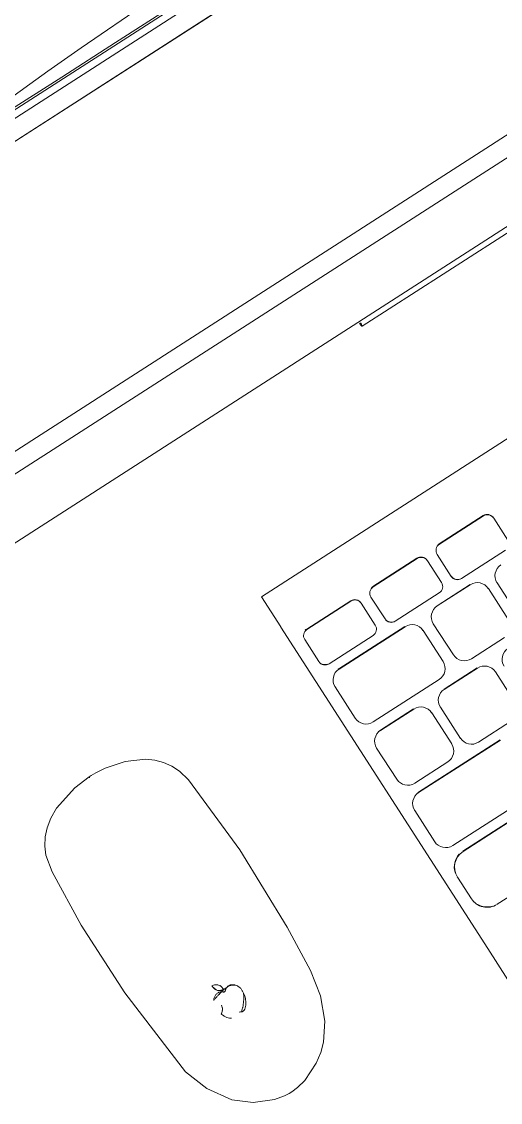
# Model space of a CAD drawing. Header units: metres. Extents: x -71 to 881, y -503 to 661.
# Drawn here: x 190.1365 to 190.2648, y 525.5298 to 525.8195 of the extents above; entities that cross this region are included whole.
import ezdxf

# ---------------------------------------------------------------- set-up
doc = ezdxf.new("R2010")
doc.units = ezdxf.units.M
doc.layers.add('07. Mobiliário', color=51, linetype='Continuous', lineweight=5)

msp = doc.modelspace()

# ---------------------------------------------------------------- linework, layer by layer
at = {"layer": '07. Mobiliário', "lineweight": 5}
for p, q in [((190.43657, 525.99012), (190.05979, 525.74776)), ((190.06083, 525.74613), (190.43762, 525.98849)), ((190.06363, 525.74178), (190.44042, 525.98414)), ((190.44042, 525.98414), (190.06363, 525.74178)), ((190.51466, 525.94265), (190.0706, 525.65701)), ((190.0706, 525.65701), (190.51466, 525.94265)), ((190.49504, 525.93619), (190.08462, 525.67219)), ((190.08462, 525.67219), (190.49504, 525.93619)), ((190.48942, 525.90795), (190.11264, 525.66559)), ((190.37592, 525.83321), (190.22772, 525.73788)), ((190.20076, 525.66538), (190.45307, 525.82768)), ((190.26019, 525.68711), (190.24842, 525.67953)), ((190.24847, 525.67945), (190.26024, 525.68702)), ((190.263, 525.68643), (190.26678, 525.68056)), ((190.26617, 525.67781), (190.2544, 525.67023)), ((190.24244, 525.67569), (190.23066, 525.66811)), ((190.23072, 525.66803), (190.24249, 525.6756)), ((190.24525, 525.67502), (190.24903, 525.66914)), ((190.25164, 525.67082), (190.24786, 525.6767)), ((190.25669, 525.66868), (190.24782, 525.66297)), ((190.24787, 525.66289), (190.25674, 525.66859)), ((190.2639, 525.66912), (190.26384, 525.6692)), ((190.26929, 525.66074), (190.2639, 525.66912)), ((190.20078, 525.66536), (190.20599, 525.65726)), ((190.23389, 525.6594), (190.23011, 525.66528)), ((190.24842, 525.66639), (190.23664, 525.65881)), ((190.26151, 525.66765), (190.26157, 525.66757)), ((190.26157, 525.66757), (190.26693, 525.65922)), ((190.22468, 525.66427), (190.21291, 525.65669)), ((190.21296, 525.65661), (190.22474, 525.66418)), ((190.22749, 525.6636), (190.23128, 525.65772)), ((190.20599, 525.65725), (190.26142, 525.57108)), ((190.23919, 525.65743), (190.22149, 525.64604)), ((190.22155, 525.64596), (190.23925, 525.65734)), ((190.24682, 525.65814), (190.24677, 525.65822)), ((190.25221, 525.64976), (190.24682, 525.65814)), ((190.21614, 525.64798), (190.21236, 525.65386)), ((190.23067, 525.65497), (190.21889, 525.64739)), ((190.24401, 525.6564), (190.24407, 525.65632)), ((190.24407, 525.65632), (190.24944, 525.64797)), ((190.26587, 525.65441), (190.25704, 525.64873)), ((190.25858, 525.64632), (190.24971, 525.64062)), ((190.24977, 525.64054), (190.25864, 525.64624)), ((190.26341, 525.6453), (190.26346, 525.64521)), ((190.26346, 525.64521), (190.26883, 525.63687)), ((190.24837, 525.64316), (190.23071, 525.6318)), ((190.22049, 525.64121), (190.22044, 525.64129)), ((190.22589, 525.63282), (190.22049, 525.64121)), ((190.24151, 525.63534), (190.23264, 525.62964)), ((190.2327, 525.62955), (190.24156, 525.63526)), ((190.24633, 525.63431), (190.24639, 525.63423)), ((190.24639, 525.63423), (190.25175, 525.62589)), ((190.24872, 525.63578), (190.24866, 525.63587)), ((190.25411, 525.6274), (190.24872, 525.63578)), ((190.26776, 525.63206), (190.25893, 525.62638)), ((190.23164, 525.6248), (190.23159, 525.62489)), ((190.23703, 525.61642), (190.23164, 525.6248)), ((190.26474, 525.62703), (190.24284, 525.61294)), ((190.24289, 525.61286), (190.2648, 525.62695)), ((190.25069, 525.62107), (190.24186, 525.61539)), ((190.28251, 525.61503), (190.25476, 525.59718)), ((190.25481, 525.5971), (190.28257, 525.61495)), ((190.27388, 525.61273), (190.25202, 525.59867)), ((190.24183, 525.60804), (190.24177, 525.60813)), ((190.24719, 525.5997), (190.24183, 525.60804)), ((190.29169, 525.60076), (190.26394, 525.58291)), ((190.25329, 525.59022), (190.25324, 525.5903)), ((190.25705, 525.58438), (190.25329, 525.59022)), ((190.26142, 525.57108), (190.26683, 525.56267))]:
    msp.add_line(p, q, dxfattribs=at)
at = {"layer": '07. Mobiliário', "lineweight": 5, "flags": 128}
for points in [[(190.46197, 526.00415), (190.44891, 525.99885), (190.43457, 525.98994), (190.42023, 525.98062), (190.4059, 525.97132), (190.39155, 525.96201), (190.37721, 525.95272), (190.36286, 525.94343), (190.3485, 525.93415), (190.33414, 525.92488), (190.31977, 525.91562), (190.30541, 525.90636), (190.29103, 525.89711), (190.27666, 525.88786), (190.26229, 525.87861), (190.24791, 525.86936), (190.23353, 525.86011), (190.21916, 525.85087), (190.20478, 525.84162), (190.1904, 525.83238), (190.17602, 525.82315), (190.16163, 525.81392), (190.14724, 525.80469), (190.13284, 525.79548)], [(190.09269, 525.76984), (190.1096, 525.78152), (190.13132, 525.79742), (190.14353, 525.80622), (190.15248, 525.81252), (190.17022, 525.82463), (190.20919, 525.84999), (190.37861, 525.95509), (190.40284, 525.96933)], [(190.22772, 525.73788), (190.22767, 525.73789), (190.22758, 525.73796), (190.22748, 525.73809), (190.22735, 525.73825), (190.22722, 525.73846), (190.22708, 525.73868)], [(190.22735, 525.73882), (190.22747, 525.73859), (190.22758, 525.73837), (190.22767, 525.73818), (190.22772, 525.73803), (190.22774, 525.73793), (190.22772, 525.73788)], [(190.20888, 525.53261), (190.21047, 525.53381), (190.21235, 525.53568), (190.21547, 525.54035), (190.21666, 525.54316), (190.21741, 525.54597), (190.21771, 525.55161), (190.21657, 525.55835), (190.21391, 525.56517), (190.20768, 525.57681), (190.19494, 525.59752), (190.18122, 525.61627), (190.17877, 525.61864), (190.17677, 525.61996), (190.17453, 525.62096), (190.17215, 525.62158), (190.16967, 525.62183), (190.16424, 525.62123), (190.15888, 525.61939), (190.15638, 525.61814), (190.15517, 525.61744), (190.15456, 525.61706)], [(190.15456, 525.61706), (190.15072, 525.61416), (190.14581, 525.60867), (190.14429, 525.60602), (190.1433, 525.60345), (190.14279, 525.60099), (190.14269, 525.59854), (190.14299, 525.59612), (190.14464, 525.59159), (190.15249, 525.57729), (190.16415, 525.55919), (190.18043, 525.53796), (190.18611, 525.53351), (190.19286, 525.53047), (190.19852, 525.52981), (190.20425, 525.53061), (190.20695, 525.53158), (190.20823, 525.53222), (190.20888, 525.53261)]]:
    msp.add_lwpolyline(points, dxfattribs=at)
at = {"layer": '07. Mobiliário', "lineweight": 5, "extrusion": (0, 0, -1)}
for centre, major_axis, start_param, end_param in [((190.26126, 525.68544), (-0.00168, -0.00108), 1.570796, 3.141593), ((190.26132, 525.68535), (0.00168, 0.00108), 4.712389, 6.283185), ((190.24954, 525.67778), (-0.00168, -0.00108), 0, 1.570796), ((190.24949, 525.67786), (0.00168, 0.00108), 4.45059, 4.712389), ((190.24351, 525.67402), (-0.00168, -0.00108), 1.570796, 3.141593), ((190.24356, 525.67393), (0.00168, 0.00108), 4.712389, 6.283185), ((190.2668, 525.67099), (0.00291, 0.00187), 3.141593, 4.712389), ((190.24735, 525.66806), (-0.00168, -0.00108), 3.141593, 4.712389), ((190.25327, 525.67198), (-0.00168, -0.00108), 4.974188, 6.283185), ((190.25332, 525.6719), (0.00168, 0.00108), 1.570796, 3.141593), ((190.25862, 525.66567), (0.00294, 0.00189), 4.712389, 6.283185), ((190.23179, 525.66636), (-0.00168, -0.00108), 0, 1.570796), ((190.23174, 525.66644), (0.00168, 0.00108), 4.45059, 4.712389), ((190.22576, 525.6626), (-0.00168, -0.00108), 1.570796, 3.141593), ((190.22581, 525.66252), (-0.00168, -0.00108), 1.570796, 3.141593), ((190.24973, 525.66001), (0.00291, 0.00187), 3.141593, 4.712389), ((190.23552, 525.66057), (-0.00168, -0.00108), 4.974188, 6.283185), ((190.21404, 525.65494), (-0.00168, -0.00108), 0, 1.570796), ((190.21398, 525.65503), (0.00168, 0.00108), 4.45059, 4.712389), ((190.22959, 525.65664), (-0.00168, -0.00108), 3.141593, 4.712389), ((190.23557, 525.66048), (0.00168, 0.00108), 1.570796, 3.141593), ((190.24112, 525.65442), (0.00294, 0.00189), 4.712389, 6.283185), ((190.2687, 525.64863), (0.00291, 0.00187), 3.141593, 4.712389), ((190.21776, 525.64915), (-0.00168, -0.00108), 4.974188, 6.283185), ((190.21782, 525.64906), (0.00168, 0.00108), 1.570796, 3.141593), ((190.24649, 525.64608), (-0.00294, -0.00189), 3.141593, 4.712389), ((190.25516, 525.65165), (0.00294, 0.00189), 1.570796, 3.141593), ((190.2234, 525.64308), (0.00291, 0.00187), 3.141593, 4.712389), ((190.22335, 525.64316), (-0.00291, -0.00187), 1.520519, 1.570796), ((190.26052, 525.64332), (0.00294, 0.00189), 4.712389, 6.283185), ((190.25162, 525.63765), (-0.00291, -0.00187), 0, 1.570796), ((190.24344, 525.63234), (0.00294, 0.00189), 4.712389, 6.283185), ((190.22883, 525.63472), (0.00294, 0.00189), 1.570796, 3.141593), ((190.23455, 525.62667), (-0.00291, -0.00187), 0, 1.570796), ((190.2345, 525.62675), (-0.00291, -0.00187), 1.373366, 1.570796), ((190.24881, 525.62399), (-0.00294, -0.00189), 3.141593, 4.712389), ((190.25705, 525.6293), (0.00294, 0.00189), 1.570796, 3.141593), ((190.23998, 525.61831), (-0.00294, -0.00189), 4.712389, 6.283185), ((190.24477, 525.60994), (0.00294, 0.00189), 3.141593, 4.712389), ((190.24472, 525.61002), (-0.00294, -0.00189), 1.508034, 1.570796), ((190.25014, 525.60159), (0.00294, 0.00189), 1.570796, 3.141593), ((190.2575, 525.59292), (-0.00421, -0.0027), 0, 1.570796), ((190.25744, 525.59301), (-0.00421, -0.0027), 0.261799, 1.308997), ((190.26125, 525.58708), (0.00421, 0.0027), 1.570796, 3.141593), ((190.2612, 525.58717), (-0.00421, -0.0027), 4.974188, 6.021386)]:
    msp.add_ellipse(centre, major_axis=major_axis, ratio=0.992229, start_param=start_param, end_param=end_param, dxfattribs=at)
at = {"layer": '07. Mobiliário', "lineweight": 5}
for points in [[(190.15456, 525.61706), (190.15456, 525.61706), (190.15456, 525.61706), (190.15456, 525.61706)], [(190.1882, 525.56129), (190.18826, 525.5613), (190.18838, 525.56131), (190.18856, 525.56132), (190.18875, 525.56132), (190.18887, 525.56131), (190.18893, 525.56131)], [(190.19614, 525.55872), (190.19624, 525.55849), (190.19639, 525.55804), (190.19651, 525.55735), (190.19658, 525.5566), (190.19656, 525.55584), (190.19643, 525.5551), (190.19614, 525.55446), (190.19565, 525.554), (190.19504, 525.55405), (190.19477, 525.55404)], [(190.18998, 525.5535), (190.19014, 525.55385), (190.19046, 525.55463), (190.19022, 525.5555), (190.19002, 525.55587)]]:
    msp.add_open_spline(points, degree=3, dxfattribs=at)
for points, knots in [([(190.15456, 525.61706), (190.15456, 525.61706), (190.15459, 525.61703), (190.15466, 525.61691), (190.1547, 525.61685)], [-0.8786399, -0.8786399, -0.8786399, -0.8786399, -0.5, 0, 0, 0, 0]), ([(190.18748, 525.5611), (190.18777, 525.5612), (190.18837, 525.56137), (190.18928, 525.56129), (190.18996, 525.56097), (190.19036, 525.56046), (190.19051, 525.56018), (190.19058, 525.56004)], [0, 0, 0, 0, 0.25, 0.5, 0.75, 0.875, 1, 1, 1, 1]), ([(190.19058, 525.56004), (190.19049, 525.56), (190.19033, 525.55995), (190.19009, 525.55988), (190.18986, 525.55983), (190.18956, 525.55979), (190.1892, 525.5598), (190.1888, 525.55989), (190.18849, 525.56004), (190.18825, 525.5602), (190.18808, 525.56033), (190.18792, 525.56049), (190.18771, 525.56074), (190.18759, 525.56093), (190.18748, 525.5611)], [0, 0, 0, 0, 0.0625, 0.125, 0.1875, 0.25, 0.375, 0.5, 0.625, 0.6875, 0.75, 0.8125, 0.875, 1, 1, 1, 1]), ([(190.19058, 525.56004), (190.19043, 525.55998), (190.19013, 525.55987), (190.18965, 525.55976), (190.18921, 525.55977), (190.18866, 525.55993), (190.18802, 525.56038), (190.18766, 525.56085), (190.18748, 525.5611)], [0, 0, 0, 0, 0.125, 0.25, 0.375, 0.5, 0.75, 1, 1, 1, 1]), ([(190.18796, 525.55715), (190.18799, 525.55744), (190.18813, 525.55803), (190.18846, 525.55862), (190.18883, 525.55898), (190.18918, 525.55923), (190.18956, 525.55941), (190.18992, 525.55946), (190.1902, 525.55944), (190.19041, 525.55941), (190.19058, 525.5594), (190.19078, 525.5594), (190.19095, 525.55946), (190.19103, 525.55961), (190.19108, 525.55977), (190.19112, 525.55993), (190.19117, 525.56008), (190.19127, 525.56033), (190.19144, 525.5606), (190.19167, 525.56085), (190.19188, 525.56102), (190.19208, 525.56114), (190.19228, 525.56123), (190.19253, 525.56131), (190.19283, 525.56136), (190.19316, 525.56136), (190.19347, 525.56133), (190.19387, 525.56124), (190.1943, 525.56108), (190.1947, 525.56082), (190.19496, 525.56061), (190.19519, 525.56035), (190.19548, 525.55998), (190.19582, 525.55943), (190.19605, 525.55896), (190.19614, 525.55872)], [0, 0, 0, 0, 0.0178571, 0.0357143, 0.0446429, 0.0535714, 0.0625, 0.0714286, 0.0803571, 0.0848214, 0.0892857, 0.09375, 0.0982143, 0.1026786, 0.1071429, 0.1116071, 0.1160714, 0.1205357, 0.1339286, 0.1428571, 0.1517857, 0.1607143, 0.1696429, 0.1785714, 0.1964286, 0.2142857, 0.2321429, 0.25, 0.2857143, 0.3035714, 0.3214286, 0.3392857, 0.3571429, 0.3928571, 0.4285638, 0.4285638, 0.4285638, 0.4285638]), ([(190.18796, 525.55715), (190.18814, 525.55736), (190.18845, 525.55774), (190.18886, 525.55818), (190.18918, 525.55852), (190.18949, 525.55885), (190.18985, 525.55926), (190.19027, 525.5597), (190.19069, 525.56007), (190.19109, 525.56039), (190.19149, 525.56065), (190.19187, 525.56086), (190.19235, 525.56109), (190.1928, 525.56123), (190.19322, 525.56128), (190.19363, 525.56127), (190.19401, 525.56119), (190.19433, 525.56106), (190.19447, 525.561), (190.19451, 525.56098)], [0, 0, 0, 0, 0.0208333, 0.0416667, 0.0520833, 0.0625, 0.0833333, 0.1041667, 0.125, 0.1458333, 0.1666667, 0.1875, 0.2083333, 0.25, 0.2708333, 0.2916667, 0.3333333, 0.3541667, 0.3622984, 0.3622984, 0.3622984, 0.3622984]), ([(190.18963, 525.56111), (190.18968, 525.56108), (190.18978, 525.56102), (190.18993, 525.56092), (190.19007, 525.5608), (190.19024, 525.56063), (190.19043, 525.56038), (190.19052, 525.56017), (190.19058, 525.56004)], [0.6, 0.6, 0.6, 0.6, 0.65, 0.7, 0.75, 0.8, 0.9, 1, 1, 1, 1]), ([(190.19598, 525.55901), (190.19599, 525.55888), (190.19601, 525.55856), (190.19602, 525.55797), (190.19601, 525.55727), (190.19596, 525.55654), (190.19588, 525.55591), (190.1958, 525.55545), (190.19569, 525.55502), (190.19556, 525.55456), (190.19545, 525.55425), (190.1954, 525.55413)], [0.5045827, 0.5045827, 0.5045827, 0.5045827, 0.5208333, 0.5416667, 0.5625, 0.5833333, 0.6041667, 0.6145833, 0.625, 0.6458333, 0.663405, 0.663405, 0.663405, 0.663405]), ([(190.18998, 525.5535), (190.19002, 525.55356), (190.19008, 525.55369), (190.19019, 525.55394), (190.19028, 525.55426), (190.19032, 525.5547), (190.19031, 525.55499), (190.19029, 525.55513)], [0, 0, 0, 0, 0.0416667, 0.0833333, 0.1666667, 0.25, 0.3333333, 0.3333333, 0.3333333, 0.3333333]), ([(190.19277, 525.55239), (190.19275, 525.55239), (190.19269, 525.55238), (190.1925, 525.55238), (190.1921, 525.55242), (190.19151, 525.55257), (190.19076, 525.55294), (190.19025, 525.55329), (190.18998, 525.5535)], [0.8417478, 0.8417478, 0.8417478, 0.8417478, 0.84375, 0.8541667, 0.875, 0.9166667, 0.9583333, 1, 1, 1, 1])]:
    msp.add_open_spline(points, degree=3, knots=knots, dxfattribs=at)

doc.saveas('drawing.dxf')
